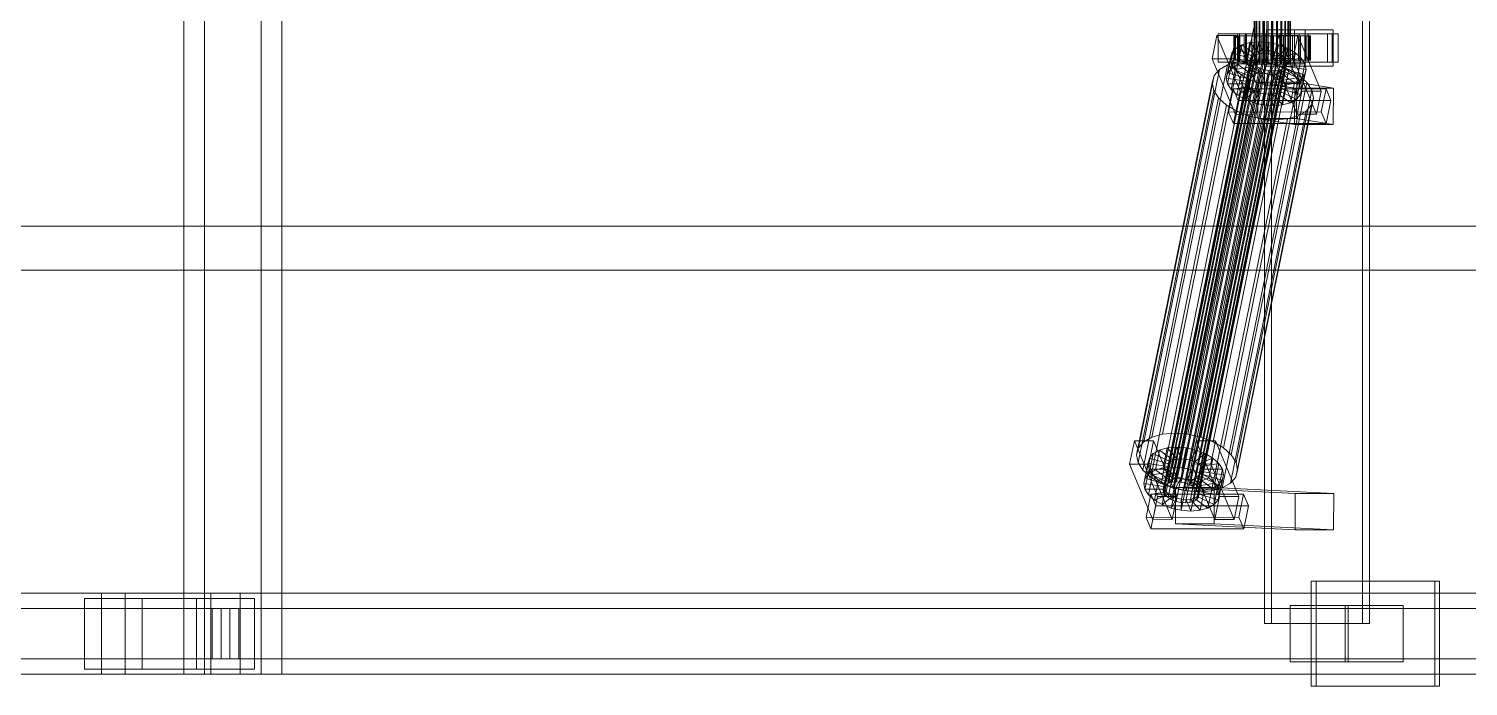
# Model space of a CAD drawing. Header units: millimetres. Extents: x -2500 to 58855, y -53268 to 6837.
# Drawn here: x 21219 to 21932, y -18456 to -18130 of the extents above; entities that cross this region are included whole.
import ezdxf

# ---------------------------------------------------------------- set-up
doc = ezdxf.new("R2010")
doc.units = ezdxf.units.MM
doc.layers.add('superior_C02', color=7, linetype='Continuous', lineweight=0)

msp = doc.modelspace()

# ---------------------------------------------------------------- linework, layer by layer
at = {"layer": 'superior_C02'}
for p, q in [((21295.89, -17550), (21295.89, -18450)), ((21306.119, -18450), (21306.119, -17550)), ((21334.143, -18450), (21334.143, -17550)), ((21344.373, -17550), (21344.373, -18450)), ((21830.955, -17575), (21830.955, -18425)), ((21834.462, -18425), (21834.462, -17575)), ((21879.536, -18425), (21879.536, -17575)), ((21883.044, -17575), (21883.044, -18425)), ((21825.909, -18148), (21825.909, -17852)), ((21826.135, -18148), (21826.135, -17852)), ((21826.297, -18148), (21826.297, -17852)), ((21826.958, -18148), (21826.958, -17852)), ((21827.271, -18148), (21827.271, -17852)), ((21828.322, -18148), (21828.322, -17852)), ((21828.765, -18148), (21828.765, -17852)), ((21830.135, -18148), (21830.135, -17852)), ((21830.678, -18148), (21830.678, -17852)), ((21832.273, -18148), (21832.273, -17852)), ((21832.878, -18148), (21832.878, -17852)), ((21834.591, -18148), (21834.591, -17852)), ((21835.217, -18148), (21835.217, -17852)), ((21836.929, -18148), (21836.929, -17852)), ((21837.534, -18148), (21837.534, -17852)), ((21839.13, -18148), (21839.13, -17852)), ((21839.672, -18148), (21839.672, -17852)), ((21841.043, -18148), (21841.043, -17852)), ((21841.485, -18148), (21841.485, -17852)), ((21842.537, -18148), (21842.537, -17852)), ((21842.85, -18148), (21842.85, -17852)), ((21843.511, -17852), (21843.511, -18148)), ((21843.673, -18148), (21843.673, -17852)), ((21843.898, -18148), (21843.898, -17852)), ((21807.423, -18133.859), (21805.089, -18145.327)), ((21825.736, -18130), (21805.732, -18228.298)), ((21816.986, -18133.847), (21807.423, -18133.859)), ((21818.946, -18161.391), (21807.423, -18133.859)), ((21807.476, -18228.298), (21827.48, -18130)), ((21817.662, -18133), (21808.099, -18133)), ((21808.099, -18133), (21808.099, -18147)), ((21822.127, -18133), (21808.099, -18133)), ((21814.652, -18145.315), (21816.986, -18133.847)), ((21816.391, -18134), (21815.915, -18134)), ((21815.915, -18134), (21825.909, -18134)), ((21815.915, -18146), (21815.915, -18134)), ((21815.915, -18134), (21816.733, -18134)), ((21818.129, -18134), (21816.391, -18134)), ((21816.391, -18134), (21826.135, -18134)), ((21816.391, -18146), (21816.391, -18134)), ((21816.733, -18134), (21826.297, -18134)), ((21816.733, -18146), (21816.733, -18134)), ((21816.733, -18134), (21818.79, -18134)), ((21816.986, -18133.847), (21828.509, -18161.379)), ((21817.662, -18147), (21817.662, -18133)), ((21817.662, -18133), (21831.691, -18133)), ((21821.01, -18134), (21818.129, -18134)), ((21818.129, -18134), (21826.958, -18134)), ((21818.129, -18146), (21818.129, -18134)), ((21864.578, -18133), (21818.674, -18133)), ((21818.674, -18133), (21818.674, -18147)), ((21821.597, -18133), (21818.674, -18133)), ((21818.79, -18134), (21827.271, -18134)), ((21818.79, -18146), (21818.79, -18134)), ((21818.79, -18134), (21821.944, -18134)), ((21824.837, -18134), (21821.01, -18134)), ((21821.01, -18134), (21828.322, -18134)), ((21821.01, -18146), (21821.01, -18134)), ((21821.597, -18147), (21821.597, -18133)), ((21821.597, -18133), (21867.501, -18133)), ((21821.944, -18134), (21828.765, -18134)), ((21821.944, -18146), (21821.944, -18134)), ((21821.944, -18134), (21825.982, -18134)), ((21822.127, -18147), (21822.127, -18133)), ((21822.127, -18133), (21831.691, -18133)), ((21829.351, -18134), (21824.837, -18134)), ((21824.837, -18134), (21830.135, -18134)), ((21824.837, -18146), (21824.837, -18134)), ((21825.909, -18134), (21826.135, -18134)), ((21825.909, -18134), (21825.909, -18146)), ((21826.297, -18134), (21825.909, -18134)), ((21825.982, -18134), (21830.678, -18134)), ((21825.982, -18146), (21825.982, -18134)), ((21825.982, -18134), (21830.628, -18134)), ((21826.135, -18134), (21826.958, -18134)), ((21826.135, -18134), (21826.135, -18146)), ((21826.297, -18134), (21826.297, -18146)), ((21827.271, -18134), (21826.297, -18134)), ((21826.958, -18134), (21828.322, -18134)), ((21826.958, -18134), (21826.958, -18146)), ((21827.271, -18134), (21827.271, -18146)), ((21828.765, -18134), (21827.271, -18134)), ((21828.322, -18134), (21830.135, -18134)), ((21828.322, -18134), (21828.322, -18146)), ((21828.765, -18134), (21828.765, -18146)), ((21830.678, -18134), (21828.765, -18134)), ((21834.243, -18134), (21829.351, -18134)), ((21829.351, -18134), (21832.273, -18134)), ((21829.351, -18146), (21829.351, -18134)), ((21830.135, -18134), (21832.273, -18134)), ((21830.135, -18134), (21830.135, -18146)), ((21830.628, -18134), (21832.878, -18134)), ((21830.628, -18146), (21830.628, -18134)), ((21830.628, -18134), (21835.565, -18134)), ((21830.678, -18134), (21830.678, -18146)), ((21832.878, -18134), (21830.678, -18134)), ((21831.691, -18133), (21831.691, -18147)), ((21851.189, -18131), (21832.063, -18131)), ((21832.063, -18131), (21832.063, -18149)), ((21845.974, -18131), (21832.063, -18131)), ((21832.273, -18134), (21834.591, -18134)), ((21832.273, -18134), (21832.273, -18146)), ((21832.878, -18134), (21832.878, -18146)), ((21835.217, -18134), (21832.878, -18134)), ((21839.18, -18134), (21834.243, -18134)), ((21834.243, -18134), (21834.591, -18134)), ((21834.243, -18146), (21834.243, -18134)), ((21834.591, -18134), (21836.929, -18134)), ((21834.591, -18134), (21834.591, -18146)), ((21835.565, -18134), (21835.217, -18134)), ((21835.217, -18134), (21835.217, -18146)), ((21837.534, -18134), (21835.217, -18134)), ((21835.565, -18146), (21835.565, -18134)), ((21835.565, -18134), (21840.457, -18134)), ((21838.025, -18133.821), (21835.692, -18145.289)), ((21839.18, -18134), (21836.929, -18134)), ((21836.929, -18134), (21839.13, -18134)), ((21836.929, -18134), (21836.929, -18146)), ((21840.457, -18134), (21837.534, -18134)), ((21837.534, -18134), (21837.534, -18146)), ((21839.672, -18134), (21837.534, -18134)), ((21847.589, -18133.809), (21838.025, -18133.821)), ((21849.549, -18161.353), (21838.025, -18133.821)), ((21848.265, -18133), (21838.701, -18133)), ((21838.701, -18133), (21838.701, -18147)), ((21852.73, -18133), (21838.701, -18133)), ((21843.826, -18134), (21839.13, -18134)), ((21839.13, -18134), (21841.043, -18134)), ((21839.13, -18134), (21839.13, -18146)), ((21843.826, -18134), (21839.18, -18134)), ((21839.18, -18146), (21839.18, -18134)), ((21844.971, -18134), (21839.672, -18134)), ((21839.672, -18134), (21839.672, -18146)), ((21841.485, -18134), (21839.672, -18134)), ((21840.457, -18146), (21840.457, -18134)), ((21840.457, -18134), (21844.971, -18134)), ((21847.863, -18134), (21841.043, -18134)), ((21841.043, -18134), (21842.537, -18134)), ((21841.043, -18134), (21841.043, -18146)), ((21848.798, -18134), (21841.485, -18134)), ((21841.485, -18134), (21841.485, -18146)), ((21842.85, -18134), (21841.485, -18134)), ((21851.018, -18134), (21842.537, -18134)), ((21842.537, -18134), (21843.511, -18134)), ((21842.537, -18134), (21842.537, -18146)), ((21851.679, -18134), (21842.85, -18134)), ((21842.85, -18134), (21842.85, -18146)), ((21843.673, -18134), (21842.85, -18134)), ((21843.511, -18134), (21853.074, -18134)), ((21843.511, -18146), (21843.511, -18134)), ((21843.511, -18134), (21843.898, -18134)), ((21853.416, -18134), (21843.673, -18134)), ((21843.673, -18134), (21843.673, -18146)), ((21843.898, -18134), (21843.673, -18134)), ((21847.863, -18134), (21843.826, -18134)), ((21843.826, -18146), (21843.826, -18134)), ((21853.892, -18134), (21843.898, -18134)), ((21843.898, -18134), (21843.898, -18146)), ((21844.971, -18146), (21844.971, -18134)), ((21844.971, -18134), (21848.798, -18134)), ((21845.255, -18145.277), (21847.589, -18133.809)), ((21845.974, -18149), (21845.974, -18131)), ((21845.974, -18131), (21865.101, -18131)), ((21847.589, -18133.809), (21859.112, -18161.341)), ((21851.018, -18134), (21847.863, -18134)), ((21847.863, -18146), (21847.863, -18134)), ((21848.265, -18147), (21848.265, -18133)), ((21848.265, -18133), (21862.294, -18133)), ((21848.798, -18146), (21848.798, -18134)), ((21848.798, -18134), (21851.679, -18134)), ((21853.074, -18134), (21851.018, -18134)), ((21851.018, -18146), (21851.018, -18134)), ((21851.189, -18149), (21851.189, -18131)), ((21851.189, -18131), (21865.101, -18131)), ((21851.679, -18146), (21851.679, -18134)), ((21851.679, -18134), (21853.416, -18134)), ((21852.73, -18147), (21852.73, -18133)), ((21852.73, -18133), (21862.294, -18133)), ((21853.074, -18134), (21853.074, -18146)), ((21853.892, -18134), (21853.074, -18134)), ((21853.416, -18146), (21853.416, -18134)), ((21853.416, -18134), (21853.892, -18134)), ((21853.892, -18146), (21853.892, -18134)), ((21862.294, -18133), (21862.294, -18147)), ((21864.578, -18147), (21864.578, -18133)), ((21864.578, -18133), (21867.501, -18133)), ((21865.101, -18131), (21865.101, -18149)), ((21867.501, -18133), (21867.501, -18147)), ((21783.51, -18355.541), (21827.019, -18141.742)), ((21785.37, -18355.022), (21828.879, -18141.224)), ((21787.525, -18354.844), (21831.033, -18141.045)), ((21789.826, -18355.017), (21833.335, -18141.218)), ((21792.118, -18355.53), (21835.626, -18141.731)), ((21814.786, -18149.985), (21816.787, -18140.156)), ((21816.787, -18140.156), (21814.844, -18142.416)), ((21819.825, -18138.419), (21816.787, -18140.156)), ((21816.787, -18140.156), (21825.247, -18144.203)), ((21817.825, -18148.249), (21819.825, -18138.419)), ((21823.752, -18137.325), (21819.825, -18138.419)), ((21819.825, -18138.419), (21826.686, -18143.38)), ((21821.751, -18147.155), (21823.752, -18137.325)), ((21828.299, -18136.948), (21823.752, -18137.325)), ((21823.752, -18137.325), (21828.546, -18142.862)), ((21827.019, -18141.742), (21825.58, -18142.565)), ((21826.299, -18146.777), (21828.299, -18136.948)), ((21828.879, -18141.224), (21827.019, -18141.742)), ((21833.158, -18137.313), (21828.299, -18136.948)), ((21828.299, -18136.948), (21830.7, -18142.683)), ((21831.033, -18141.045), (21828.879, -18141.224)), ((21833.335, -18141.218), (21831.033, -18141.045)), ((21831.157, -18147.143), (21833.158, -18137.313)), ((21833.158, -18137.313), (21833.001, -18142.856)), ((21837.996, -18138.396), (21833.158, -18137.313)), ((21835.626, -18141.731), (21833.335, -18141.218)), ((21837.996, -18138.396), (21835.293, -18143.369)), ((21837.752, -18142.549), (21835.626, -18141.731)), ((21835.995, -18148.226), (21837.996, -18138.396)), ((21842.484, -18140.123), (21837.419, -18144.188)), ((21842.484, -18140.123), (21837.996, -18138.396)), ((21840.483, -18149.953), (21842.484, -18140.123)), ((21846.316, -18142.377), (21842.484, -18140.123)), ((21775.26, -18332.659), (21812.767, -18148.35)), ((21780.509, -18331.197), (21818.016, -18146.887)), ((21780.812, -18358.68), (21824.321, -18144.881)), ((21781.078, -18360.017), (21824.587, -18146.218)), ((21781.151, -18357.434), (21824.66, -18143.635)), ((21781.931, -18361.352), (21825.439, -18147.554)), ((21782.071, -18356.363), (21825.58, -18142.565)), ((21783.312, -18362.596), (21826.82, -18148.798)), ((21786.588, -18330.692), (21824.096, -18146.383)), ((21793.083, -18331.181), (21830.59, -18146.872)), ((21794.243, -18356.348), (21837.752, -18142.549)), ((21796.059, -18357.415), (21839.568, -18143.617)), ((21797.44, -18358.659), (21840.948, -18144.861)), ((21798.219, -18362.578), (21841.728, -18148.779)), ((21841.801, -18146.196), (21798.292, -18359.995)), ((21798.558, -18361.332), (21842.067, -18147.533)), ((21799.55, -18332.629), (21837.058, -18148.32)), ((21805.089, -18145.327), (21814.652, -18145.315)), ((21805.089, -18145.327), (21816.612, -18172.859)), ((21808.099, -18147), (21817.662, -18147)), ((21808.099, -18147), (21822.127, -18147)), ((21812.767, -18148.35), (21808.705, -18150.672)), ((21812.128, -18154.877), (21814.129, -18145.047)), ((21812.69, -18157.698), (21814.69, -18147.868)), ((21818.016, -18146.887), (21812.767, -18148.35)), ((21812.843, -18152.246), (21814.844, -18142.416)), ((21814.844, -18142.416), (21814.129, -18145.047)), ((21814.129, -18145.047), (21823.988, -18146.52)), ((21814.129, -18145.047), (21814.69, -18147.868)), ((21826.175, -18172.847), (21814.652, -18145.315)), ((21814.69, -18147.868), (21824.254, -18147.856)), ((21814.69, -18147.868), (21816.49, -18150.688)), ((21814.786, -18149.985), (21817.825, -18148.249)), ((21814.844, -18142.416), (21824.326, -18145.274)), ((21825.909, -18146), (21815.915, -18146)), ((21815.915, -18146), (21816.391, -18146)), ((21816.733, -18146), (21815.915, -18146)), ((21826.135, -18146), (21816.391, -18146)), ((21816.391, -18146), (21818.129, -18146)), ((21816.49, -18150.688), (21825.106, -18149.192)), ((21826.297, -18146), (21816.733, -18146)), ((21818.79, -18146), (21816.733, -18146)), ((21831.691, -18147), (21817.662, -18147)), ((21817.825, -18148.249), (21821.751, -18147.155)), ((21824.686, -18153.21), (21817.825, -18148.249)), ((21824.096, -18146.383), (21818.016, -18146.887)), ((21826.958, -18146), (21818.129, -18146)), ((21818.129, -18146), (21821.01, -18146)), ((21818.674, -18147), (21864.578, -18147)), ((21818.674, -18147), (21821.597, -18147)), ((21827.271, -18146), (21818.79, -18146)), ((21821.944, -18146), (21818.79, -18146)), ((21828.322, -18146), (21821.01, -18146)), ((21821.01, -18146), (21824.837, -18146)), ((21867.501, -18147), (21821.597, -18147)), ((21821.751, -18147.155), (21826.299, -18146.777)), ((21826.546, -18152.692), (21821.751, -18147.155)), ((21828.765, -18146), (21821.944, -18146)), ((21825.982, -18146), (21821.944, -18146)), ((21823.988, -18146.52), (21821.987, -18156.35)), ((21831.691, -18147), (21822.127, -18147)), ((21824.254, -18147.856), (21822.253, -18157.686)), ((21824.326, -18145.274), (21822.326, -18155.103)), ((21825.106, -18149.192), (21823.106, -18159.022)), ((21825.247, -18144.203), (21823.246, -18154.033)), ((21823.988, -18146.52), (21824.326, -18145.274)), ((21824.254, -18147.856), (21823.988, -18146.52)), ((21830.59, -18146.872), (21824.096, -18146.383)), ((21825.106, -18149.192), (21824.254, -18147.856)), ((21824.66, -18143.635), (21824.321, -18144.881)), ((21824.321, -18144.881), (21824.587, -18146.218)), ((21824.326, -18145.274), (21825.247, -18144.203)), ((21824.587, -18146.218), (21825.439, -18147.554)), ((21825.58, -18142.565), (21824.66, -18143.635)), ((21826.686, -18143.38), (21824.686, -18153.21)), ((21830.135, -18146), (21824.837, -18146)), ((21824.837, -18146), (21829.351, -18146)), ((21826.487, -18150.436), (21825.106, -18149.192)), ((21825.247, -18144.203), (21826.686, -18143.38)), ((21825.439, -18147.554), (21826.82, -18148.798)), ((21826.135, -18146), (21825.909, -18146)), ((21825.909, -18146), (21826.297, -18146)), ((21826.297, -18148), (21825.909, -18148)), ((21825.909, -18148), (21826.135, -18148)), ((21830.678, -18146), (21825.982, -18146)), ((21830.628, -18146), (21825.982, -18146)), ((21826.958, -18146), (21826.135, -18146)), ((21826.135, -18148), (21826.958, -18148)), ((21826.297, -18146), (21827.271, -18146)), ((21827.271, -18148), (21826.297, -18148)), ((21828.7, -18152.513), (21826.299, -18146.777)), ((21826.299, -18146.777), (21831.157, -18147.143)), ((21828.546, -18142.862), (21826.546, -18152.692)), ((21826.686, -18143.38), (21828.546, -18142.862)), ((21826.82, -18148.798), (21828.636, -18149.865)), ((21828.322, -18146), (21826.958, -18146)), ((21826.958, -18148), (21828.322, -18148)), ((21827.271, -18146), (21828.765, -18146)), ((21828.765, -18148), (21827.271, -18148)), ((21830.135, -18146), (21828.322, -18146)), ((21828.322, -18148), (21830.135, -18148)), ((21828.546, -18142.862), (21830.7, -18142.683)), ((21830.7, -18142.683), (21828.7, -18152.513)), ((21828.765, -18146), (21830.678, -18146)), ((21830.678, -18148), (21828.765, -18148)), ((21832.273, -18146), (21829.351, -18146)), ((21829.351, -18146), (21834.243, -18146)), ((21832.273, -18146), (21830.135, -18146)), ((21830.135, -18148), (21832.273, -18148)), ((21837.058, -18148.32), (21830.59, -18146.872)), ((21832.878, -18146), (21830.628, -18146)), ((21835.565, -18146), (21830.628, -18146)), ((21830.678, -18146), (21832.878, -18146)), ((21832.878, -18148), (21830.678, -18148)), ((21830.7, -18142.683), (21833.001, -18142.856)), ((21833.001, -18142.856), (21831.001, -18152.686)), ((21831.001, -18152.686), (21831.157, -18147.143)), ((21831.157, -18147.143), (21835.995, -18148.226)), ((21832.063, -18149), (21851.189, -18149)), ((21845.974, -18149), (21832.063, -18149)), ((21834.591, -18146), (21832.273, -18146)), ((21832.273, -18148), (21834.591, -18148)), ((21832.878, -18146), (21835.217, -18146)), ((21835.217, -18148), (21832.878, -18148)), ((21833.001, -18142.856), (21835.293, -18143.369)), ((21835.293, -18143.369), (21833.293, -18153.199)), ((21833.293, -18153.199), (21835.995, -18148.226)), ((21834.591, -18146), (21834.243, -18146)), ((21834.243, -18146), (21839.18, -18146)), ((21836.929, -18146), (21834.591, -18146)), ((21834.591, -18148), (21836.929, -18148)), ((21835.217, -18146), (21835.565, -18146)), ((21835.217, -18146), (21837.534, -18146)), ((21837.534, -18148), (21835.217, -18148)), ((21835.293, -18143.369), (21837.419, -18144.188)), ((21837.419, -18144.188), (21835.418, -18154.017)), ((21840.457, -18146), (21835.565, -18146)), ((21835.692, -18145.289), (21845.255, -18145.277)), ((21835.692, -18145.289), (21847.215, -18172.821)), ((21835.995, -18148.226), (21840.483, -18149.953)), ((21839.13, -18146), (21836.929, -18146)), ((21836.929, -18146), (21839.18, -18146)), ((21836.929, -18148), (21839.13, -18148)), ((21843.058, -18150.629), (21837.058, -18148.32)), ((21839.234, -18145.255), (21837.234, -18155.085)), ((21837.419, -18144.188), (21839.234, -18145.255)), ((21837.534, -18146), (21840.457, -18146)), ((21837.534, -18146), (21839.672, -18146)), ((21839.672, -18148), (21837.534, -18148)), ((21839.568, -18143.617), (21837.752, -18142.549)), ((21840.615, -18146.499), (21838.615, -18156.329)), ((21838.701, -18147), (21848.265, -18147)), ((21838.701, -18147), (21852.73, -18147)), ((21841.043, -18146), (21839.13, -18146)), ((21839.13, -18146), (21843.826, -18146)), ((21839.13, -18148), (21841.043, -18148)), ((21839.18, -18146), (21843.826, -18146)), ((21846.316, -18142.377), (21839.234, -18145.255)), ((21839.234, -18145.255), (21840.615, -18146.499)), ((21839.467, -18157.665), (21841.468, -18147.835)), ((21840.948, -18144.861), (21839.568, -18143.617)), ((21839.672, -18146), (21844.971, -18146)), ((21839.672, -18146), (21841.485, -18146)), ((21841.485, -18148), (21839.672, -18148)), ((21841.733, -18149.171), (21839.733, -18159.001)), ((21844.971, -18146), (21840.457, -18146)), ((21849.231, -18145.003), (21840.615, -18146.499)), ((21840.615, -18146.499), (21841.468, -18147.835)), ((21840.808, -18149.85), (21841.728, -18148.779)), ((21841.801, -18146.196), (21840.948, -18144.861)), ((21842.537, -18146), (21841.043, -18146)), ((21841.043, -18146), (21847.863, -18146)), ((21841.043, -18148), (21842.537, -18148)), ((21841.733, -18149.171), (21841.395, -18150.417)), ((21841.468, -18147.835), (21851.031, -18147.823)), ((21841.468, -18147.835), (21841.733, -18149.171)), ((21841.485, -18146), (21848.798, -18146)), ((21841.485, -18146), (21842.85, -18146)), ((21842.85, -18148), (21841.485, -18148)), ((21841.728, -18148.779), (21842.067, -18147.533)), ((21851.592, -18150.644), (21841.733, -18149.171)), ((21842.067, -18147.533), (21841.801, -18146.196)), ((21843.511, -18146), (21842.537, -18146)), ((21842.537, -18146), (21851.018, -18146)), ((21842.537, -18148), (21843.511, -18148)), ((21842.85, -18146), (21851.679, -18146)), ((21842.85, -18146), (21843.673, -18146)), ((21843.673, -18148), (21842.85, -18148)), ((21853.074, -18146), (21843.511, -18146)), ((21843.898, -18146), (21843.511, -18146)), ((21843.511, -18148), (21843.898, -18148)), ((21843.673, -18146), (21853.416, -18146)), ((21843.673, -18146), (21843.898, -18146)), ((21843.898, -18148), (21843.673, -18148)), ((21843.826, -18146), (21847.863, -18146)), ((21843.898, -18146), (21853.892, -18146)), ((21844.316, -18152.207), (21846.316, -18142.377)), ((21848.798, -18146), (21844.971, -18146)), ((21856.778, -18172.809), (21845.255, -18145.277)), ((21865.101, -18149), (21845.974, -18149)), ((21849.231, -18145.003), (21846.316, -18142.377)), ((21847.231, -18154.833), (21849.231, -18145.003)), ((21847.863, -18146), (21851.018, -18146)), ((21862.294, -18147), (21848.265, -18147)), ((21851.679, -18146), (21848.798, -18146)), ((21851.031, -18147.823), (21849.031, -18157.653)), ((21851.031, -18147.823), (21849.231, -18145.003)), ((21851.018, -18146), (21853.074, -18146)), ((21851.592, -18150.644), (21851.031, -18147.823)), ((21865.101, -18149), (21851.189, -18149)), ((21853.416, -18146), (21851.679, -18146)), ((21862.294, -18147), (21852.73, -18147)), ((21853.074, -18146), (21853.892, -18146)), ((21853.892, -18146), (21853.416, -18146)), ((21867.501, -18147), (21864.578, -18147)), ((21768.6, -18338.003), (21806.108, -18153.694)), ((21771.198, -18334.981), (21808.705, -18150.672)), ((21785.127, -18363.664), (21828.636, -18149.865)), ((21787.253, -18364.482), (21830.762, -18150.683)), ((21789.544, -18364.995), (21833.053, -18151.196)), ((21791.846, -18365.168), (21835.355, -18151.369)), ((21794, -18364.989), (21837.509, -18151.191)), ((21795.86, -18364.471), (21839.369, -18150.672)), ((21797.299, -18363.648), (21840.808, -18149.85)), ((21806.108, -18153.694), (21805.152, -18157.211)), ((21805.55, -18334.938), (21843.058, -18150.629)), ((21808.705, -18150.672), (21806.108, -18153.694)), ((21810.673, -18337.95), (21848.181, -18153.641)), ((21812.128, -18154.877), (21812.843, -18152.246)), ((21821.987, -18156.35), (21812.128, -18154.877)), ((21812.69, -18157.698), (21812.128, -18154.877)), ((21812.843, -18152.246), (21814.786, -18149.985)), ((21822.326, -18155.103), (21812.843, -18152.246)), ((21814.489, -18160.518), (21816.49, -18150.688)), ((21823.246, -18154.033), (21814.786, -18149.985)), ((21816.49, -18150.688), (21819.405, -18153.314)), ((21817.405, -18163.144), (21819.405, -18153.314)), ((21819.405, -18153.314), (21826.487, -18150.436)), ((21819.405, -18153.314), (21823.237, -18155.567)), ((21821.237, -18165.397), (21823.237, -18155.567)), ((21822.326, -18155.103), (21821.987, -18156.35)), ((21821.987, -18156.35), (21822.253, -18157.686)), ((21823.246, -18154.033), (21822.326, -18155.103)), ((21823.237, -18155.567), (21828.302, -18151.503)), ((21823.237, -18155.567), (21827.725, -18157.295)), ((21824.686, -18153.21), (21823.246, -18154.033)), ((21826.487, -18150.436), (21824.487, -18160.266)), ((21826.546, -18152.692), (21824.686, -18153.21)), ((21828.302, -18151.503), (21826.302, -18161.333)), ((21828.302, -18151.503), (21826.487, -18150.436)), ((21828.7, -18152.513), (21826.546, -18152.692)), ((21827.725, -18157.295), (21830.428, -18152.321)), ((21830.428, -18152.321), (21828.302, -18151.503)), ((21830.428, -18152.321), (21828.428, -18162.151)), ((21828.636, -18149.865), (21830.762, -18150.683)), ((21831.001, -18152.686), (21828.7, -18152.513)), ((21832.72, -18152.835), (21830.428, -18152.321)), ((21832.72, -18152.835), (21830.719, -18162.664)), ((21830.762, -18150.683), (21833.053, -18151.196)), ((21833.293, -18153.199), (21831.001, -18152.686)), ((21832.564, -18158.378), (21832.72, -18152.835)), ((21835.021, -18153.008), (21832.72, -18152.835)), ((21835.021, -18153.008), (21833.021, -18162.837)), ((21833.053, -18151.196), (21835.355, -18151.369)), ((21835.418, -18154.017), (21833.293, -18153.199)), ((21837.175, -18152.829), (21835.021, -18153.008)), ((21837.422, -18158.743), (21835.021, -18153.008)), ((21837.175, -18152.829), (21835.175, -18162.659)), ((21835.355, -18151.369), (21837.509, -18151.191)), ((21835.418, -18154.017), (21840.483, -18149.953)), ((21837.234, -18155.085), (21835.418, -18154.017)), ((21839.035, -18152.311), (21837.035, -18162.14)), ((21839.035, -18152.311), (21837.175, -18152.829)), ((21841.969, -18158.366), (21837.175, -18152.829)), ((21837.234, -18155.085), (21844.316, -18152.207)), ((21838.615, -18156.329), (21837.234, -18155.085)), ((21837.509, -18151.191), (21839.369, -18150.672)), ((21840.474, -18151.488), (21838.474, -18161.318)), ((21838.615, -18156.329), (21847.231, -18154.833)), ((21839.467, -18157.665), (21838.615, -18156.329)), ((21840.474, -18151.488), (21839.035, -18152.311)), ((21845.896, -18157.272), (21839.035, -18152.311)), ((21839.369, -18150.672), (21840.808, -18149.85)), ((21841.395, -18150.417), (21839.394, -18160.247)), ((21841.395, -18150.417), (21840.474, -18151.488)), ((21848.934, -18155.535), (21840.474, -18151.488)), ((21840.483, -18149.953), (21844.316, -18152.207)), ((21850.877, -18153.275), (21841.395, -18150.417)), ((21848.181, -18153.641), (21843.058, -18150.629)), ((21844.316, -18152.207), (21847.231, -18154.833)), ((21845.896, -18157.272), (21848.934, -18155.535)), ((21846.934, -18165.365), (21848.934, -18155.535)), ((21847.231, -18154.833), (21849.031, -18157.653)), ((21852.078, -18157.152), (21848.181, -18153.641)), ((21848.877, -18163.105), (21850.877, -18153.275)), ((21848.934, -18155.535), (21850.877, -18153.275)), ((21849.592, -18160.474), (21851.592, -18150.644)), ((21850.877, -18153.275), (21851.592, -18150.644)), ((21767.644, -18341.52), (21805.152, -18157.211)), ((21768.395, -18345.291), (21805.902, -18160.982)), ((21805.152, -18157.211), (21805.902, -18160.982)), ((21805.902, -18160.982), (21808.308, -18164.752)), ((21822.253, -18157.686), (21812.69, -18157.698)), ((21814.489, -18160.518), (21812.69, -18157.698)), ((21815.597, -18160.247), (21813.263, -18171.715)), ((21823.106, -18159.022), (21814.489, -18160.518)), ((21817.405, -18163.144), (21814.489, -18160.518)), ((21814.571, -18341.461), (21852.078, -18157.152)), ((21861.501, -18160.19), (21815.597, -18160.247)), ((21817.997, -18165.983), (21815.597, -18160.247)), ((21816.612, -18172.859), (21818.946, -18161.391)), ((21854.484, -18160.922), (21816.977, -18345.231)), ((21824.487, -18160.266), (21817.405, -18163.144)), ((21821.237, -18165.397), (21817.405, -18163.144)), ((21818.946, -18161.391), (21828.509, -18161.379)), ((21826.302, -18161.333), (21821.237, -18165.397)), ((21822.253, -18157.686), (21823.106, -18159.022)), ((21823.106, -18159.022), (21824.487, -18160.266)), ((21824.487, -18160.266), (21826.302, -18161.333)), ((21825.725, -18167.125), (21827.725, -18157.295)), ((21828.428, -18162.151), (21825.725, -18167.125)), ((21828.509, -18161.379), (21826.175, -18172.847)), ((21826.302, -18161.333), (21828.428, -18162.151)), ((21827.94, -18156.962), (21827.697, -18174.943)), ((21827.725, -18157.295), (21832.564, -18158.378)), ((21847.066, -18156.962), (21827.94, -18156.962)), ((21846.09, -18159.83), (21827.94, -18156.962)), ((21828.428, -18162.151), (21830.719, -18162.664)), ((21830.563, -18168.208), (21832.564, -18158.378)), ((21830.719, -18162.664), (21830.563, -18168.208)), ((21830.719, -18162.664), (21833.021, -18162.837)), ((21832.564, -18158.378), (21837.422, -18158.743)), ((21833.021, -18162.837), (21835.175, -18162.659)), ((21833.021, -18162.837), (21835.421, -18168.573)), ((21835.175, -18162.659), (21837.035, -18162.14)), ((21835.175, -18162.659), (21839.969, -18168.196)), ((21835.421, -18168.573), (21837.422, -18158.743)), ((21837.035, -18162.14), (21838.474, -18161.318)), ((21837.035, -18162.14), (21843.895, -18167.102)), ((21837.422, -18158.743), (21841.969, -18158.366)), ((21838.474, -18161.318), (21839.394, -18160.247)), ((21838.474, -18161.318), (21846.934, -18165.365)), ((21839.394, -18160.247), (21839.733, -18159.001)), ((21839.394, -18160.247), (21848.877, -18163.105)), ((21849.031, -18157.653), (21839.467, -18157.665)), ((21839.733, -18159.001), (21839.467, -18157.665)), ((21839.733, -18159.001), (21849.592, -18160.474)), ((21839.969, -18168.196), (21841.969, -18158.366)), ((21841.969, -18158.366), (21845.896, -18157.272)), ((21843.895, -18167.102), (21845.896, -18157.272)), ((21845.847, -18177.811), (21846.09, -18159.83)), ((21846.09, -18159.83), (21865.216, -18159.83)), ((21846.824, -18174.943), (21847.066, -18156.962)), ((21848.877, -18163.105), (21846.934, -18165.365)), ((21847.066, -18156.962), (21865.216, -18159.83)), ((21847.215, -18172.821), (21849.549, -18161.353)), ((21849.592, -18160.474), (21848.877, -18163.105)), ((21849.031, -18157.653), (21849.592, -18160.474)), ((21849.549, -18161.353), (21859.112, -18161.341)), ((21854.484, -18160.922), (21852.078, -18157.152)), ((21855.235, -18164.693), (21854.484, -18160.922)), ((21859.112, -18161.341), (21856.778, -18172.809)), ((21859.167, -18171.658), (21861.501, -18160.19)), ((21861.501, -18160.19), (21863.901, -18165.926)), ((21865.216, -18159.83), (21864.973, -18177.811)), ((21770.801, -18349.061), (21808.308, -18164.752)), ((21774.698, -18352.572), (21812.206, -18168.263)), ((21808.308, -18164.752), (21812.206, -18168.263)), ((21812.206, -18168.263), (21817.329, -18171.275)), ((21815.664, -18177.451), (21817.997, -18165.983)), ((21816.771, -18352.519), (21854.279, -18168.21)), ((21817.727, -18349.002), (21855.235, -18164.693)), ((21817.997, -18165.983), (21863.901, -18165.926)), ((21825.725, -18167.125), (21821.237, -18165.397)), ((21830.563, -18168.208), (21825.725, -18167.125)), ((21835.421, -18168.573), (21830.563, -18168.208)), ((21839.969, -18168.196), (21835.421, -18168.573)), ((21843.895, -18167.102), (21839.969, -18168.196)), ((21846.934, -18165.365), (21843.895, -18167.102)), ((21851.681, -18171.232), (21854.279, -18168.21)), ((21854.279, -18168.21), (21855.235, -18164.693)), ((21863.901, -18165.926), (21861.568, -18177.394)), ((21779.821, -18355.584), (21817.329, -18171.275)), ((21785.821, -18357.893), (21823.329, -18173.584)), ((21792.289, -18359.341), (21829.796, -18175.032)), ((21798.783, -18359.83), (21836.291, -18175.521)), ((21804.863, -18359.326), (21842.37, -18175.016)), ((21810.112, -18357.863), (21847.62, -18173.554)), ((21813.263, -18171.715), (21859.167, -18171.658)), ((21813.263, -18171.715), (21815.664, -18177.451)), ((21814.174, -18355.541), (21851.681, -18171.232)), ((21861.568, -18177.394), (21815.664, -18177.451)), ((21826.175, -18172.847), (21816.612, -18172.859)), ((21817.329, -18171.275), (21823.329, -18173.584)), ((21823.329, -18173.584), (21829.796, -18175.032)), ((21827.697, -18174.943), (21846.824, -18174.943)), ((21845.847, -18177.811), (21827.697, -18174.943)), ((21829.796, -18175.032), (21836.291, -18175.521)), ((21836.291, -18175.521), (21842.37, -18175.016)), ((21842.37, -18175.016), (21847.62, -18173.554)), ((21864.973, -18177.811), (21846.824, -18174.943)), ((21856.778, -18172.809), (21847.215, -18172.821)), ((21847.62, -18173.554), (21851.681, -18171.232)), ((21861.568, -18177.394), (21859.167, -18171.658)), ((21864.973, -18177.811), (21845.847, -18177.811)), ((21805.732, -18228.298), (20868.033, -18228.298)), ((20869.777, -18228.298), (21807.476, -18228.298)), ((21805.732, -18228.298), (21807.476, -18228.298)), ((22743.432, -18228.298), (21805.732, -18228.298)), ((21807.476, -18228.298), (22745.175, -18228.298)), ((25411.088, -18250), (16335.427, -18250)), ((16336.897, -18250), (25412.557, -18250)), ((21766.581, -18334.551), (21764.247, -18346.02)), ((21776.144, -18334.539), (21766.581, -18334.551)), ((21778.104, -18362.083), (21766.581, -18334.551)), ((21771.198, -18334.981), (21775.26, -18332.659)), ((21773.811, -18346.008), (21776.144, -18334.539)), ((21775.26, -18332.659), (21780.509, -18331.197)), ((21776.144, -18334.539), (21787.668, -18362.071)), ((21780.509, -18331.197), (21786.588, -18330.692)), ((21786.588, -18330.692), (21793.083, -18331.181)), ((21793.083, -18331.181), (21799.55, -18332.629)), ((21797.184, -18334.513), (21794.85, -18345.981)), ((21806.747, -18334.501), (21797.184, -18334.513)), ((21808.707, -18362.045), (21797.184, -18334.513)), ((21799.55, -18332.629), (21805.55, -18334.938)), ((21804.413, -18345.969), (21806.747, -18334.501)), ((21806.747, -18334.501), (21818.27, -18362.033)), ((21767.644, -18341.52), (21768.6, -18338.003)), ((21768.395, -18345.291), (21767.644, -18341.52)), ((21768.6, -18338.003), (21771.198, -18334.981)), ((21773.945, -18350.678), (21775.945, -18340.848)), ((21775.945, -18340.848), (21774.002, -18343.108)), ((21778.984, -18339.111), (21775.945, -18340.848)), ((21775.945, -18340.848), (21784.405, -18344.895)), ((21776.983, -18348.941), (21778.984, -18339.111)), ((21782.91, -18338.017), (21778.984, -18339.111)), ((21778.984, -18339.111), (21785.844, -18344.073)), ((21780.91, -18347.847), (21782.91, -18338.017)), ((21787.458, -18337.64), (21782.91, -18338.017)), ((21782.91, -18338.017), (21787.704, -18343.554)), ((21785.457, -18347.47), (21787.458, -18337.64)), ((21792.316, -18338.005), (21787.458, -18337.64)), ((21787.458, -18337.64), (21789.858, -18343.376)), ((21790.316, -18347.835), (21792.316, -18338.005)), ((21792.316, -18338.005), (21792.16, -18343.549)), ((21797.154, -18339.088), (21792.316, -18338.005)), ((21797.154, -18339.088), (21794.451, -18344.062)), ((21795.154, -18348.918), (21797.154, -18339.088)), ((21801.642, -18340.816), (21796.577, -18344.88)), ((21801.642, -18340.816), (21797.154, -18339.088)), ((21799.642, -18350.645), (21801.642, -18340.816)), ((21805.474, -18343.069), (21801.642, -18340.816)), ((21805.55, -18334.938), (21810.673, -18337.95)), ((21810.673, -18337.95), (21814.571, -18341.461)), ((21814.571, -18341.461), (21816.977, -18345.231)), ((21764.247, -18346.02), (21773.811, -18346.008)), ((21764.247, -18346.02), (21775.77, -18373.551)), ((21770.801, -18349.061), (21768.395, -18345.291)), ((21771.287, -18355.569), (21773.287, -18345.739)), ((21771.848, -18358.39), (21773.849, -18348.56)), ((21772.002, -18352.938), (21774.002, -18343.108)), ((21774.002, -18343.108), (21773.287, -18345.739)), ((21773.287, -18345.739), (21783.146, -18347.212)), ((21773.287, -18345.739), (21773.849, -18348.56)), ((21785.334, -18373.539), (21773.811, -18346.008)), ((21773.849, -18348.56), (21783.412, -18348.548)), ((21773.849, -18348.56), (21775.648, -18351.38)), ((21774.002, -18343.108), (21783.485, -18345.966)), ((21776.983, -18348.941), (21780.91, -18347.847)), ((21780.91, -18347.847), (21785.457, -18347.47)), ((21785.704, -18353.384), (21780.91, -18347.847)), ((21783.146, -18347.212), (21781.146, -18357.042)), ((21783.412, -18348.548), (21781.411, -18358.378)), ((21783.485, -18345.966), (21781.484, -18355.796)), ((21784.405, -18344.895), (21782.405, -18354.725)), ((21783.146, -18347.212), (21783.485, -18345.966)), ((21783.412, -18348.548), (21783.146, -18347.212)), ((21784.264, -18349.884), (21783.412, -18348.548)), ((21783.485, -18345.966), (21784.405, -18344.895)), ((21785.844, -18344.073), (21783.844, -18353.902)), ((21784.405, -18344.895), (21785.844, -18344.073)), ((21787.858, -18353.205), (21785.457, -18347.47)), ((21785.457, -18347.47), (21790.316, -18347.835)), ((21787.704, -18343.554), (21785.704, -18353.384)), ((21785.844, -18344.073), (21787.704, -18343.554)), ((21787.704, -18343.554), (21789.858, -18343.376)), ((21789.858, -18343.376), (21787.858, -18353.205)), ((21789.858, -18343.376), (21792.16, -18343.549)), ((21792.16, -18343.549), (21790.159, -18353.378)), ((21790.159, -18353.378), (21790.316, -18347.835)), ((21790.316, -18347.835), (21795.154, -18348.918)), ((21792.16, -18343.549), (21794.451, -18344.062)), ((21794.451, -18344.062), (21792.451, -18353.892)), ((21794.451, -18344.062), (21796.577, -18344.88)), ((21796.577, -18344.88), (21794.577, -18354.71)), ((21794.85, -18345.981), (21804.413, -18345.969)), ((21794.85, -18345.981), (21806.373, -18373.513)), ((21798.393, -18345.947), (21796.392, -18355.777)), ((21796.577, -18344.88), (21798.393, -18345.947)), ((21799.773, -18347.191), (21797.773, -18357.021)), ((21805.474, -18343.069), (21798.393, -18345.947)), ((21798.393, -18345.947), (21799.773, -18347.191)), ((21798.626, -18358.357), (21800.626, -18348.527)), ((21808.39, -18345.695), (21799.773, -18347.191)), ((21799.773, -18347.191), (21800.626, -18348.527)), ((21800.626, -18348.527), (21810.189, -18348.515)), ((21800.626, -18348.527), (21800.892, -18349.863)), ((21803.474, -18352.899), (21805.474, -18343.069)), ((21815.937, -18373.501), (21804.413, -18345.969)), ((21808.39, -18345.695), (21805.474, -18343.069)), ((21806.389, -18355.525), (21808.39, -18345.695)), ((21810.189, -18348.515), (21808.189, -18358.345)), ((21810.189, -18348.515), (21808.39, -18345.695)), ((21810.751, -18351.336), (21810.189, -18348.515)), ((21816.977, -18345.231), (21817.727, -18349.002)), ((21774.698, -18352.572), (21770.801, -18349.061)), ((21771.287, -18355.569), (21772.002, -18352.938)), ((21781.146, -18357.042), (21771.287, -18355.569)), ((21771.848, -18358.39), (21771.287, -18355.569)), ((21772.002, -18352.938), (21773.945, -18350.678)), ((21781.484, -18355.796), (21772.002, -18352.938)), ((21773.648, -18361.21), (21775.648, -18351.38)), ((21773.945, -18350.678), (21776.983, -18348.941)), ((21782.405, -18354.725), (21773.945, -18350.678)), ((21779.821, -18355.584), (21774.698, -18352.572)), ((21775.648, -18351.38), (21784.264, -18349.884)), ((21775.648, -18351.38), (21778.564, -18354.006)), ((21776.563, -18363.836), (21778.564, -18354.006)), ((21783.844, -18353.902), (21776.983, -18348.941)), ((21778.564, -18354.006), (21785.645, -18351.128)), ((21778.564, -18354.006), (21782.396, -18356.26)), ((21785.821, -18357.893), (21779.821, -18355.584)), ((21781.484, -18355.796), (21781.146, -18357.042)), ((21782.405, -18354.725), (21781.484, -18355.796)), ((21782.071, -18356.363), (21783.51, -18355.541)), ((21784.264, -18349.884), (21782.264, -18359.714)), ((21782.396, -18356.26), (21787.461, -18352.196)), ((21783.844, -18353.902), (21782.405, -18354.725)), ((21783.51, -18355.541), (21785.37, -18355.022)), ((21785.645, -18351.128), (21783.645, -18360.958)), ((21785.704, -18353.384), (21783.844, -18353.902)), ((21785.645, -18351.128), (21784.264, -18349.884)), ((21785.37, -18355.022), (21787.525, -18354.844)), ((21787.461, -18352.196), (21785.46, -18362.025)), ((21787.461, -18352.196), (21785.645, -18351.128)), ((21787.858, -18353.205), (21785.704, -18353.384)), ((21786.884, -18357.987), (21789.587, -18353.014)), ((21789.587, -18353.014), (21787.461, -18352.196)), ((21787.525, -18354.844), (21789.826, -18355.017)), ((21789.587, -18353.014), (21787.586, -18362.843)), ((21790.159, -18353.378), (21787.858, -18353.205)), ((21791.878, -18353.527), (21789.587, -18353.014)), ((21789.826, -18355.017), (21792.118, -18355.53)), ((21791.878, -18353.527), (21789.878, -18363.357)), ((21792.451, -18353.892), (21790.159, -18353.378)), ((21791.722, -18359.07), (21791.878, -18353.527)), ((21794.18, -18353.7), (21791.878, -18353.527)), ((21792.118, -18355.53), (21794.243, -18356.348)), ((21794.18, -18353.7), (21792.179, -18363.53)), ((21792.451, -18353.892), (21795.154, -18348.918)), ((21794.577, -18354.71), (21792.451, -18353.892)), ((21796.334, -18353.521), (21794.18, -18353.7)), ((21796.58, -18359.436), (21794.18, -18353.7)), ((21796.334, -18353.521), (21794.333, -18363.351)), ((21794.577, -18354.71), (21799.642, -18350.645)), ((21796.392, -18355.777), (21794.577, -18354.71)), ((21795.154, -18348.918), (21799.642, -18350.645)), ((21798.194, -18353.003), (21796.193, -18362.833)), ((21798.194, -18353.003), (21796.334, -18353.521)), ((21801.128, -18359.058), (21796.334, -18353.521)), ((21796.392, -18355.777), (21803.474, -18352.899)), ((21797.773, -18357.021), (21796.392, -18355.777)), ((21799.633, -18352.18), (21797.632, -18362.01)), ((21797.773, -18357.021), (21806.389, -18355.525)), ((21799.633, -18352.18), (21798.194, -18353.003)), ((21805.054, -18357.964), (21798.194, -18353.003)), ((21800.553, -18351.109), (21798.553, -18360.939)), ((21800.892, -18349.863), (21798.891, -18359.693)), ((21800.553, -18351.109), (21799.633, -18352.18)), ((21808.093, -18356.228), (21799.633, -18352.18)), ((21799.642, -18350.645), (21803.474, -18352.899)), ((21800.892, -18349.863), (21800.553, -18351.109)), ((21810.036, -18353.967), (21800.553, -18351.109)), ((21810.751, -18351.336), (21800.892, -18349.863)), ((21803.474, -18352.899), (21806.389, -18355.525)), ((21806.389, -18355.525), (21808.189, -18358.345)), ((21808.035, -18363.797), (21810.036, -18353.967)), ((21808.093, -18356.228), (21810.036, -18353.967)), ((21808.75, -18361.166), (21810.751, -18351.336)), ((21810.036, -18353.967), (21810.751, -18351.336)), ((21814.174, -18355.541), (21810.112, -18357.863)), ((21816.771, -18352.519), (21814.174, -18355.541)), ((21817.727, -18349.002), (21816.771, -18352.519)), ((21781.411, -18358.378), (21771.848, -18358.39)), ((21773.648, -18361.21), (21771.848, -18358.39)), ((21774.755, -18360.939), (21772.421, -18372.408)), ((21782.264, -18359.714), (21773.648, -18361.21)), ((21776.563, -18363.836), (21773.648, -18361.21)), ((21820.659, -18360.882), (21774.755, -18360.939)), ((21777.156, -18366.675), (21774.755, -18360.939)), ((21775.77, -18373.551), (21778.104, -18362.083)), ((21783.645, -18360.958), (21776.563, -18363.836)), ((21778.104, -18362.083), (21787.668, -18362.071)), ((21780.395, -18366.09), (21782.396, -18356.26)), ((21785.46, -18362.025), (21780.395, -18366.09)), ((21780.812, -18358.68), (21781.151, -18357.434)), ((21781.078, -18360.017), (21780.812, -18358.68)), ((21781.931, -18361.352), (21781.078, -18360.017)), ((21781.146, -18357.042), (21781.411, -18358.378)), ((21781.151, -18357.434), (21782.071, -18356.363)), ((21781.411, -18358.378), (21782.264, -18359.714)), ((21783.312, -18362.596), (21781.931, -18361.352)), ((21782.264, -18359.714), (21783.645, -18360.958)), ((21782.396, -18356.26), (21786.884, -18357.987)), ((21785.127, -18363.664), (21783.312, -18362.596)), ((21783.645, -18360.958), (21785.46, -18362.025)), ((21784.883, -18367.817), (21786.884, -18357.987)), ((21787.586, -18362.843), (21784.883, -18367.817)), ((21787.668, -18362.071), (21785.334, -18373.539)), ((21785.46, -18362.025), (21787.586, -18362.843)), ((21792.289, -18359.341), (21785.821, -18357.893)), ((21786.884, -18357.987), (21791.722, -18359.07)), ((21787.014, -18357.646), (21786.94, -18375.644)), ((21806.141, -18357.646), (21787.014, -18357.646)), ((21846.235, -18360.514), (21787.014, -18357.646)), ((21787.586, -18362.843), (21789.878, -18363.357)), ((21789.722, -18368.9), (21791.722, -18359.07)), ((21791.722, -18359.07), (21796.58, -18359.436)), ((21798.783, -18359.83), (21792.289, -18359.341)), ((21794.243, -18356.348), (21796.059, -18357.415)), ((21794.333, -18363.351), (21796.193, -18362.833)), ((21794.58, -18369.265), (21796.58, -18359.436)), ((21796.059, -18357.415), (21797.44, -18358.659)), ((21796.193, -18362.833), (21797.632, -18362.01)), ((21796.193, -18362.833), (21803.054, -18367.794)), ((21796.58, -18359.436), (21801.128, -18359.058)), ((21798.219, -18362.578), (21797.299, -18363.648)), ((21797.44, -18358.659), (21798.292, -18359.995)), ((21797.632, -18362.01), (21798.553, -18360.939)), ((21797.632, -18362.01), (21806.092, -18366.057)), ((21798.626, -18358.357), (21797.773, -18357.021)), ((21798.558, -18361.332), (21798.219, -18362.578)), ((21798.292, -18359.995), (21798.558, -18361.332)), ((21798.553, -18360.939), (21798.891, -18359.693)), ((21798.553, -18360.939), (21808.035, -18363.797)), ((21808.189, -18358.345), (21798.626, -18358.357)), ((21798.891, -18359.693), (21798.626, -18358.357)), ((21804.863, -18359.326), (21798.783, -18359.83)), ((21798.891, -18359.693), (21808.75, -18361.166)), ((21799.127, -18368.888), (21801.128, -18359.058)), ((21801.128, -18359.058), (21805.054, -18357.964)), ((21803.054, -18367.794), (21805.054, -18357.964)), ((21810.112, -18357.863), (21804.863, -18359.326)), ((21805.054, -18357.964), (21808.093, -18356.228)), ((21806.066, -18375.644), (21806.141, -18357.646)), ((21806.092, -18366.057), (21808.093, -18356.228)), ((21806.141, -18357.646), (21865.361, -18360.514)), ((21806.373, -18373.513), (21808.707, -18362.045)), ((21808.75, -18361.166), (21808.035, -18363.797)), ((21808.189, -18358.345), (21808.75, -18361.166)), ((21808.707, -18362.045), (21818.27, -18362.033)), ((21818.27, -18362.033), (21815.937, -18373.501)), ((21818.325, -18372.35), (21820.659, -18360.882)), ((21820.659, -18360.882), (21823.06, -18366.618)), ((21846.16, -18378.512), (21846.235, -18360.514)), ((21846.235, -18360.514), (21865.361, -18360.514)), ((21865.361, -18360.514), (21865.287, -18378.512)), ((21774.822, -18378.143), (21777.156, -18366.675)), ((21780.395, -18366.09), (21776.563, -18363.836)), ((21777.156, -18366.675), (21823.06, -18366.618)), ((21784.883, -18367.817), (21780.395, -18366.09)), ((21789.722, -18368.9), (21784.883, -18367.817)), ((21787.253, -18364.482), (21785.127, -18363.664)), ((21789.544, -18364.995), (21787.253, -18364.482)), ((21791.846, -18365.168), (21789.544, -18364.995)), ((21789.878, -18363.357), (21789.722, -18368.9)), ((21794.58, -18369.265), (21789.722, -18368.9)), ((21789.878, -18363.357), (21792.179, -18363.53)), ((21794, -18364.989), (21791.846, -18365.168)), ((21792.179, -18363.53), (21794.333, -18363.351)), ((21792.179, -18363.53), (21794.58, -18369.265)), ((21795.86, -18364.471), (21794, -18364.989)), ((21794.333, -18363.351), (21799.127, -18368.888)), ((21799.127, -18368.888), (21794.58, -18369.265)), ((21797.299, -18363.648), (21795.86, -18364.471)), ((21803.054, -18367.794), (21799.127, -18368.888)), ((21806.092, -18366.057), (21803.054, -18367.794)), ((21808.035, -18363.797), (21806.092, -18366.057)), ((21823.06, -18366.618), (21820.726, -18378.086)), ((21772.421, -18372.408), (21818.325, -18372.35)), ((21772.421, -18372.408), (21774.822, -18378.143)), ((21785.334, -18373.539), (21775.77, -18373.551)), ((21786.94, -18375.644), (21806.066, -18375.644)), ((21846.16, -18378.512), (21786.94, -18375.644)), ((21865.287, -18378.512), (21806.066, -18375.644)), ((21815.937, -18373.501), (21806.373, -18373.513)), ((21820.726, -18378.086), (21818.325, -18372.35)), ((21820.726, -18378.086), (21774.822, -18378.143)), ((21865.287, -18378.512), (21846.16, -18378.512)), ((21915.426, -18404), (21854.221, -18404)), ((21854.221, -18404), (21854.221, -18456)), ((21856.559, -18404), (21854.221, -18404)), ((21856.559, -18456), (21856.559, -18404)), ((21856.559, -18404), (21917.764, -18404)), ((21915.426, -18456), (21915.426, -18404)), ((21915.426, -18404), (21917.764, -18404)), ((21917.764, -18404), (21917.764, -18456)), ((21255.102, -18410), (20107.498, -18410)), ((20119.188, -18410), (21266.793, -18410)), ((21309.171, -18410), (20161.567, -18410)), ((20176.18, -18410), (21323.785, -18410)), ((21275.293, -18412.5), (21246.602, -18412.5)), ((21246.602, -18412.5), (21246.602, -18447.5)), ((21302.133, -18412.5), (21246.602, -18412.5)), ((21255.102, -18410), (21255.102, -18450)), ((21266.793, -18410), (21255.102, -18410)), ((22402.707, -18410), (21255.102, -18410)), ((21266.793, -18450), (21266.793, -18410)), ((21266.793, -18410), (22414.397, -18410)), ((21275.293, -18447.5), (21275.293, -18412.5)), ((21275.293, -18412.5), (21330.823, -18412.5)), ((21302.133, -18447.5), (21302.133, -18412.5)), ((21302.133, -18412.5), (21330.823, -18412.5)), ((21309.171, -18410), (21309.171, -18450)), ((21323.785, -18410), (21309.171, -18410)), ((22456.776, -18410), (21309.171, -18410)), ((21323.785, -18450), (21323.785, -18410)), ((21323.785, -18410), (22471.389, -18410)), ((21330.823, -18412.5), (21330.823, -18447.5)), ((21314.391, -18417.5), (20111.256, -18417.5)), ((20115.429, -18417.5), (21318.565, -18417.5)), ((21309.905, -18417.5), (21323.051, -18417.5)), ((21309.905, -18442.5), (21309.905, -18417.5)), ((22401.979, -18417.5), (21309.905, -18417.5)), ((21314.391, -18417.5), (21314.391, -18442.5)), ((21318.565, -18417.5), (21314.391, -18417.5)), ((21318.565, -18442.5), (21318.565, -18417.5)), ((21323.051, -18417.5), (21323.051, -18442.5)), ((21323.051, -18417.5), (22415.126, -18417.5)), ((21872.513, -18416), (21843.823, -18416)), ((21843.823, -18416), (21843.823, -18444)), ((21871.063, -18416), (21843.823, -18416)), ((21871.063, -18444), (21871.063, -18416)), ((21871.063, -18416), (21899.753, -18416)), ((21872.513, -18444), (21872.513, -18416)), ((21872.513, -18416), (21899.753, -18416)), ((21899.753, -18416), (21899.753, -18444)), ((21830.955, -18425), (21879.536, -18425)), ((21830.955, -18425), (21834.462, -18425)), ((21883.044, -18425), (21834.462, -18425)), ((21883.044, -18425), (21879.536, -18425)), ((20111.256, -18442.5), (21314.391, -18442.5)), ((20115.429, -18442.5), (21318.565, -18442.5)), ((21246.602, -18447.5), (21275.293, -18447.5)), ((21302.133, -18447.5), (21246.602, -18447.5)), ((21330.823, -18447.5), (21275.293, -18447.5)), ((21330.823, -18447.5), (21302.133, -18447.5)), ((21323.051, -18442.5), (21309.905, -18442.5)), ((21309.905, -18442.5), (22401.979, -18442.5)), ((21314.391, -18442.5), (21318.565, -18442.5)), ((21323.051, -18442.5), (22415.126, -18442.5)), ((21843.823, -18444), (21872.513, -18444)), ((21843.823, -18444), (21871.063, -18444)), ((21899.753, -18444), (21871.063, -18444)), ((21899.753, -18444), (21872.513, -18444)), ((20107.498, -18450), (21255.102, -18450)), ((20119.188, -18450), (21266.793, -18450)), ((20161.567, -18450), (21309.171, -18450)), ((20176.18, -18450), (21323.785, -18450)), ((21255.102, -18450), (21266.793, -18450)), ((21255.102, -18450), (22402.707, -18450)), ((21266.793, -18450), (22414.397, -18450)), ((21295.89, -18450), (21334.143, -18450)), ((21295.89, -18450), (21306.119, -18450)), ((21344.373, -18450), (21306.119, -18450)), ((21309.171, -18450), (21323.785, -18450)), ((21309.171, -18450), (22456.776, -18450)), ((21323.785, -18450), (22471.389, -18450)), ((21344.373, -18450), (21334.143, -18450)), ((21854.221, -18456), (21915.426, -18456)), ((21854.221, -18456), (21856.559, -18456)), ((21917.764, -18456), (21856.559, -18456)), ((21917.764, -18456), (21915.426, -18456))]:
    msp.add_line(p, q, dxfattribs=at)

doc.saveas('drawing.dxf')
